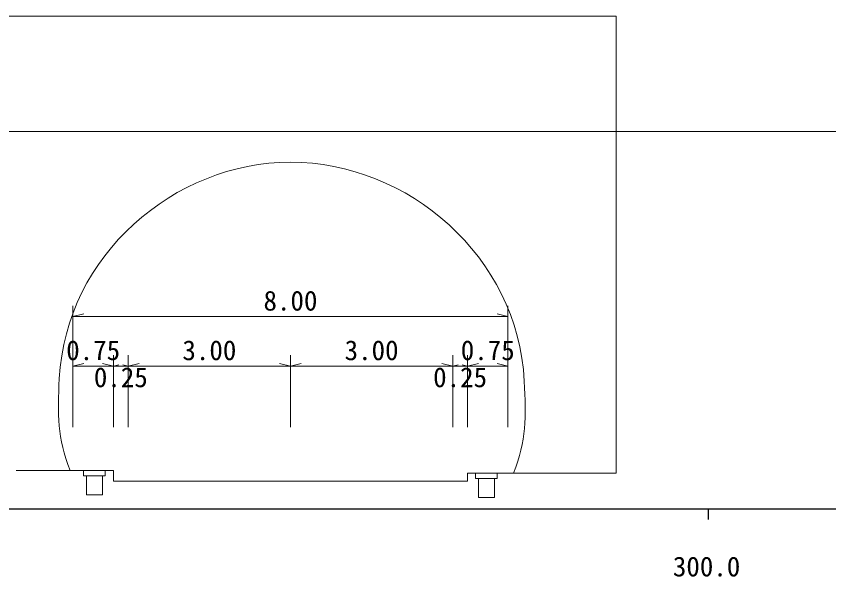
# Model space of a CAD drawing. Units: millimetres on the paper, enlarged 1000 times, with parts at other scales. Extents: x 40000 to 680000, y 20000 to 380000.
# Drawn here: x 304008 to 379141, y 198715 to 250550 of the extents above; entities that cross this region are included whole.
import ezdxf
from ezdxf.enums import TextEntityAlignment as Align

# ---------------------------------------------------------------- set-up
doc = ezdxf.new("R2010")
doc.units = ezdxf.units.MM
doc.header["$LTSCALE"] = 1000
for name, color, linetype, lineweight in [('M-BGD', 7, 'Continuous', 13), ('M-STR-HTXT', 7, 'Continuous', 13), ('M-TTL-BAND', 7, 'Continuous', 25)]:
    doc.layers.add(name, color=color, linetype=linetype, lineweight=lineweight)
doc.styles.add('ＭＳ ゴシック', font='')
doc.styles.get('ＭＳ ゴシック').set_extended_font_data('MS Gothic')

msp = doc.modelspace()

# ---------------------------------------------------------------- linework, layer by layer
at = {"layer": 'M-BGD'}
for p, q in [((280241, 250550), (359491, 250550)), ((359491, 208300), (359491, 250550)), ((309254, 218550), (309254, 223779)), ((349476, 218550), (349476, 223779)), ((309254, 222779), (310254, 223029)), ((309254, 222779), (349476, 222779)), ((349476, 222779), (348476, 223029)), ((309254, 212550), (309254, 219195)), ((312991, 212550), (312991, 219195)), ((312991, 213550), (312991, 219195)), ((314366, 212550), (314366, 219195)), ((314366, 212550), (314366, 219195)), ((329366, 212550), (329366, 219195)), ((329366, 212550), (329366, 219195)), ((344366, 212550), (344366, 219195)), ((344366, 212550), (344366, 219195)), ((345741, 212550), (345741, 219195)), ((345741, 213300), (345741, 219195)), ((349476, 212550), (349476, 219195)), ((309254, 218195), (310254, 218445)), ((309254, 218195), (312991, 218195)), ((312991, 218195), (311991, 218445)), ((312991, 218195), (313491, 218320)), ((312991, 218195), (314366, 218195)), ((314366, 218195), (313866, 218320)), ((314366, 218195), (315366, 218445)), ((314366, 218195), (329366, 218195)), ((329366, 218195), (328366, 218445)), ((329366, 218195), (330366, 218445)), ((329366, 218195), (344366, 218195)), ((344366, 218195), (343366, 218445)), ((344366, 218195), (344866, 218320)), ((344366, 218195), (345741, 218195)), ((345741, 218195), (345241, 218320)), ((345741, 218195), (346741, 218445)), ((345741, 218195), (349476, 218195)), ((349476, 218195), (348476, 218445)), ((308991, 208550), (303991, 208550)), ((310241, 208550), (308991, 208550)), ((310241, 208550), (310241, 208050)), ((310241, 208550), (312241, 208550)), ((312241, 208550), (312991, 208550)), ((312241, 208050), (312241, 208550)), ((312991, 208550), (312991, 207550)), ((345741, 208300), (346491, 208300)), ((345741, 207550), (345741, 208300)), ((346491, 208300), (346491, 207800)), ((346491, 208300), (348491, 208300)), ((348491, 208300), (349991, 208300)), ((348491, 207800), (348491, 208300)), ((349991, 208300), (359491, 208300)), ((310241, 208050), (310491, 208050)), ((310491, 208050), (310491, 206300)), ((310491, 208050), (311991, 208050)), ((311991, 208050), (312241, 208050)), ((311991, 206300), (311991, 208050)), ((312991, 207550), (345741, 207550)), ((346491, 207800), (346741, 207800)), ((346741, 207800), (346741, 206050)), ((346741, 207800), (348241, 207800)), ((348241, 207800), (348491, 207800)), ((348241, 206050), (348241, 207800)), ((310491, 206300), (311991, 206300)), ((346741, 206050), (348241, 206050))]:
    msp.add_line(p, q, dxfattribs=at)
msp.add_open_spline([(308991, 208550), (307784, 211561), (307814, 213711), (307991, 217050), (308594, 228468), (318643, 237042), (329366, 237050), (340218, 237057), (350398, 228356), (350991, 216800), (351162, 213461), (351198, 211311), (349991, 208300)], degree=3, knots=[0, 0, 0, 0, 1, 1, 1, 2, 2, 2, 3, 3, 3, 4, 4, 4, 4], dxfattribs=at)
at = {"layer": 'M-STR-HTXT'}
msp.add_line((201542, 239890), (573623, 239890), dxfattribs=at)
at = {"layer": 'M-TTL-BAND'}
for p, q in [((40000, 205000), (579000, 205000)), ((368000, 205000), (368000, 204000))]:
    msp.add_line(p, q, dxfattribs=at)

# ---------------------------------------------------------------- texts
at = {"layer": 'M-BGD', "style": 'ＭＳ ゴシック'}
for s, p in [('8.00', (329365, 222779)), ('0.75', (311122, 218195)), ('3.00', (321866, 218195)), ('3.00', (336866, 218195)), ('0.75', (347608, 218195)), ('0.25', (313678, 215695)), ('0.25', (345053, 215695))]:
    msp.add_text(s, height=1833, dxfattribs=at).set_placement(p, align=Align.BOTTOM_CENTER)
at = {"layer": 'M-TTL-BAND', "style": 'ＭＳ ゴシック'}
msp.add_text('300.0', height=1833, dxfattribs=at).set_placement((367844, 198195), align=Align.BOTTOM_CENTER)

doc.saveas('drawing.dxf')
